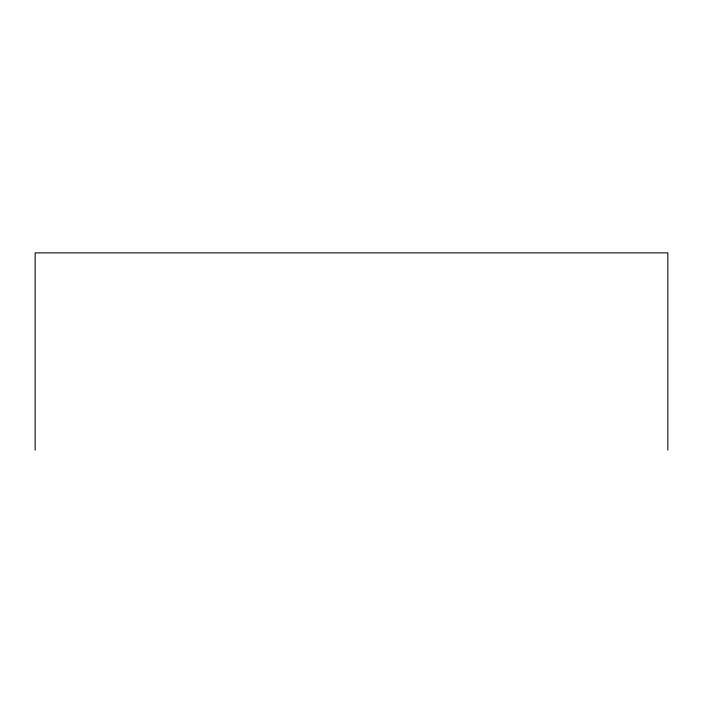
<?xml version="1.0" encoding="UTF-8"?>
<svg xmlns="http://www.w3.org/2000/svg" width="703" height="703" viewBox="0 0 703 703"><rect width="100%" height="100%" fill="white"/><g stroke="black" fill="none" stroke-linecap="round" stroke-linejoin="round"><path stroke-width="1.05" d="M667.85 450.122L667.85 252.878L35.15 252.878L35.15 450.122"/></g></svg>
